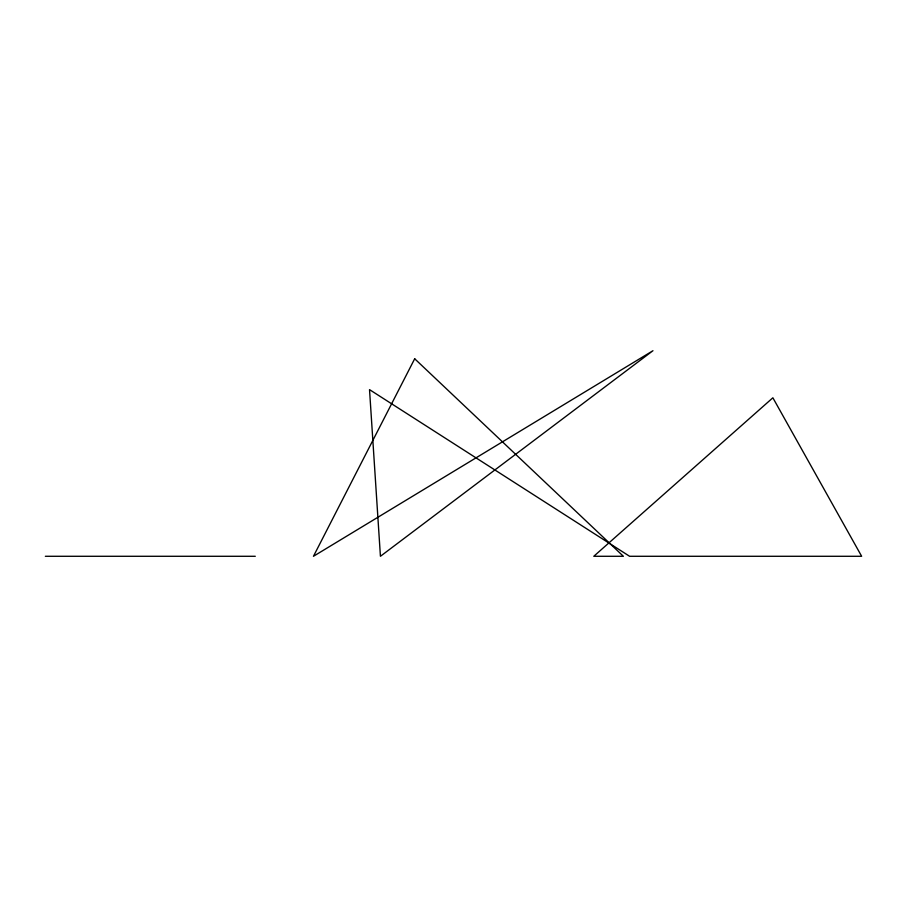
<?xml version="1.0" encoding="UTF-8"?>
<svg xmlns="http://www.w3.org/2000/svg" width="907" height="907" viewBox="0 0 907 907"><rect width="100%" height="100%" fill="white"/><g stroke="black" fill="none" stroke-linecap="round" stroke-linejoin="round"><path stroke-width="1.36" d="M45.35 556.286L255.286 556.286M414.692 358.764L313.459 556.286L652.961 350.714L380.43 556.286L369.523 389.625L629.605 556.286L861.65 556.286L772.877 397.788L593.79 556.286L623.381 556.286L414.692 358.764"/></g></svg>
